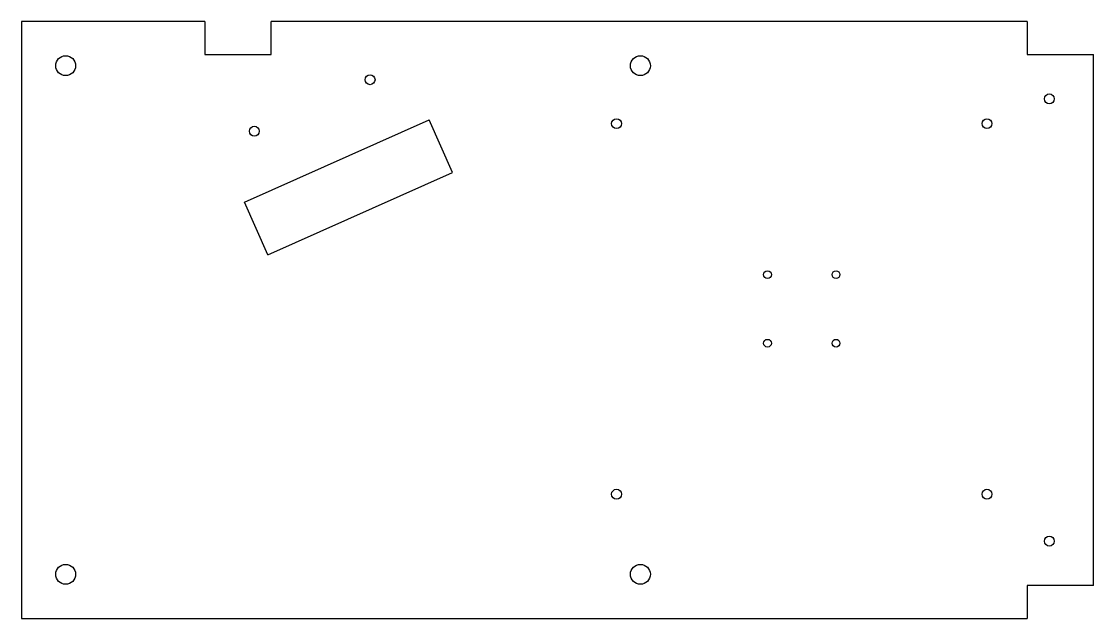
# Model space of a CAD drawing. Header units: millimetres. Extents: x -485 to 0, y 0 to 270.
import ezdxf

# ---------------------------------------------------------------- set-up
doc = ezdxf.new("R2010")
doc.units = ezdxf.units.MM

msp = doc.modelspace()

# ---------------------------------------------------------------- linework, layer by layer
at = {"color": 7, "linetype": 'Continuous', "lineweight": 25}
for p, q in [((-485, 270), (-485, 0)), ((-402.07, 270), (-485, 270)), ((-402.07, 270), (-402.07, 255)), ((-372.07, 255), (-372.07, 270)), ((-30, 270), (-372.07, 270)), ((-30, 270), (-30, 255)), ((-402.07, 255), (-372.07, 255)), ((-30, 255), (0, 255)), ((0, 15), (0, 255)), ((-384.06, 188.28), (-300.52, 225.47)), ((-289.94, 201.72), (-300.52, 225.47)), ((-373.48, 164.53), (-289.94, 201.72)), ((-373.48, 164.53), (-384.06, 188.28)), ((0, 15), (-30, 15)), ((-30, 15), (-30, 0)), ((-485, 0), (-30, 0))]:
    msp.add_line(p, q, dxfattribs=at)
for centre, radius in [((-465, 250), 4.5), ((-205, 250), 4.5), ((-327.3, 243.65), 2.25), ((-20, 235), 2.25), ((-215.79, 223.79), 2.25), ((-48.21, 223.79), 2.25), ((-379.65, 220.35), 2.25), ((-147.5, 155.5), 1.75), ((-116.5, 155.5), 1.75), ((-147.5, 124.5), 1.75), ((-116.5, 124.5), 1.75), ((-215.79, 56.21), 2.25), ((-48.21, 56.21), 2.25), ((-20, 35), 2.25), ((-465, 20), 4.5), ((-205, 20), 4.5)]:
    msp.add_circle(centre, radius, dxfattribs=at)

doc.saveas('drawing.dxf')
